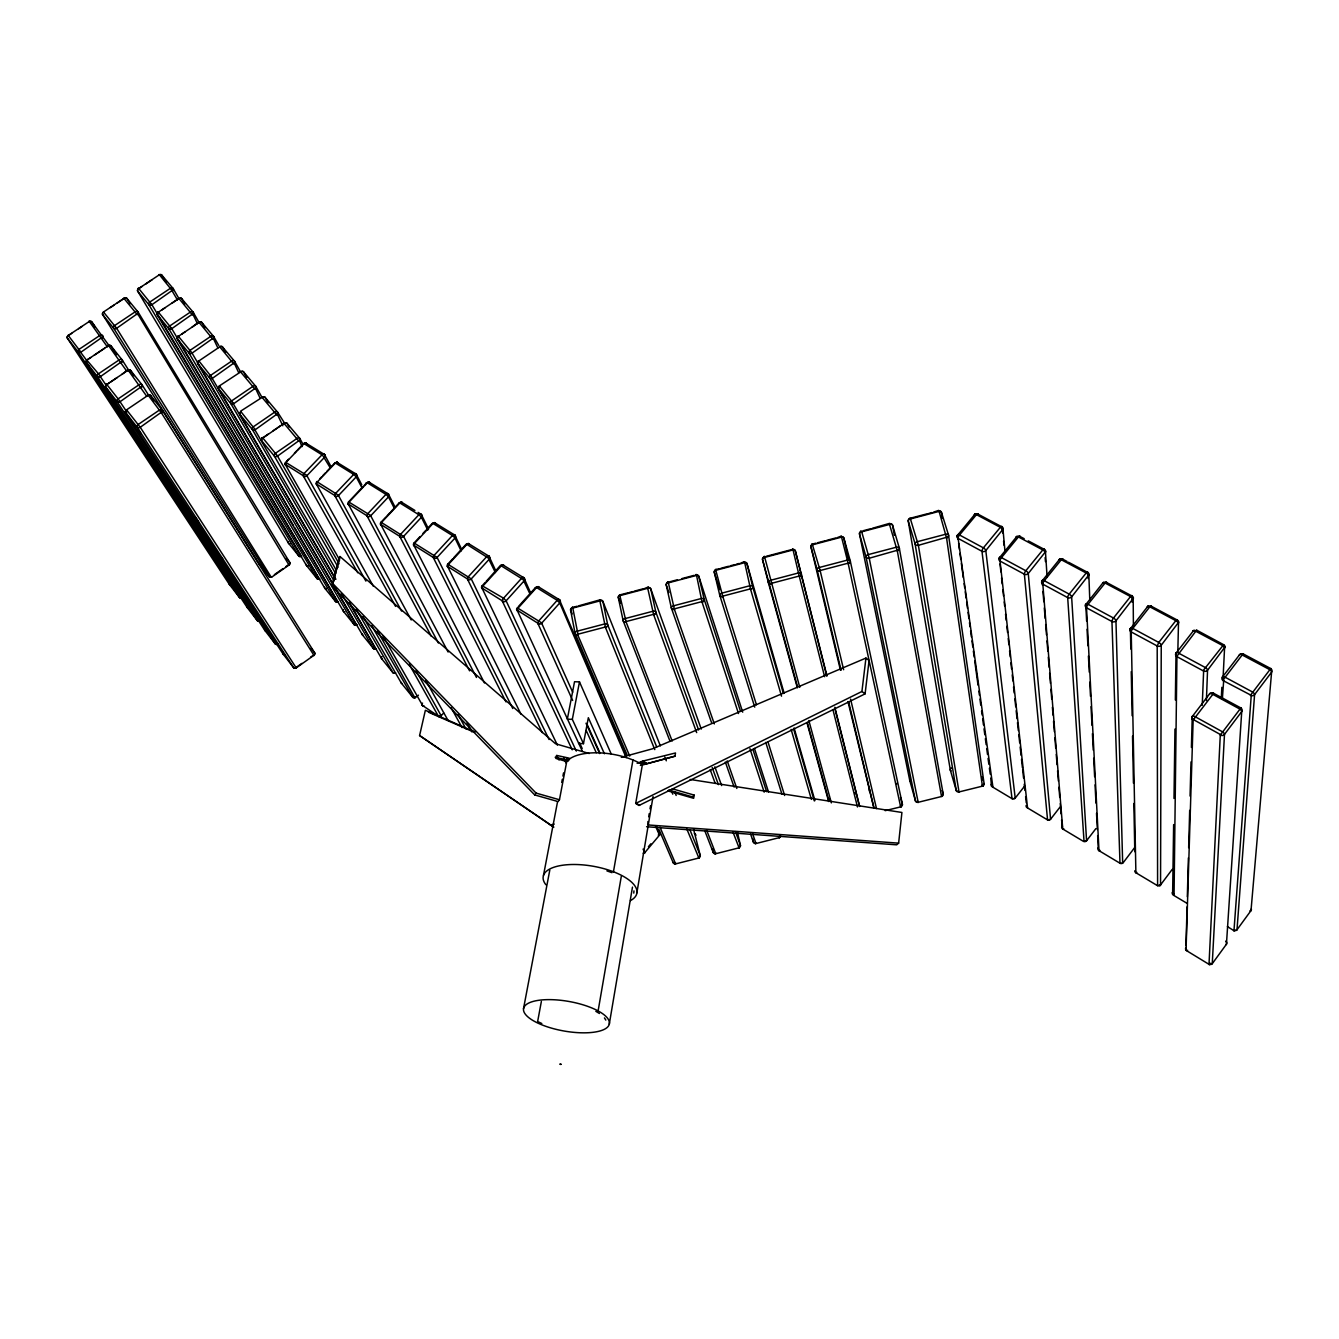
<?xml version="1.0" encoding="UTF-8"?>
<svg xmlns="http://www.w3.org/2000/svg" width="1339" height="1339" viewBox="0 0 1339 1339"><rect width="100%" height="100%" fill="white"/><g stroke="black" fill="none" stroke-linecap="round" stroke-linejoin="round"><path stroke-width="1.5" d="M1172.646 892.895L1173.634 824.59M1174.002 798.462L1174.956 729.069M1175.357 699.996L1176.01 653.214L1193.652 630.468M1177.818 652.344L1178.504 622.401L1161.248 645.247L1160.545 884.945L1159.055 885.012M1062.379 826.766L1061.576 819.97M1186.003 945.552L1187.057 906.921M1187.325 896.745L1188.396 857.897M1188.664 847.654L1189.685 810.346M1190.07 796.069L1191.007 761.891M1191.409 747.463L1192.246 716.566L1209.502 694.02A2.996 2.511 1.9 0 1 1213.636 693.284L1241.37 708.214M1098.265 848.441L1097.662 835.586M1202.238 705.318L1203.677 669.952L1223.645 644.695A2.963 2.46 1.2 0 1 1224.566 648.093L1223.026 678.823M1206.406 700.565L1207.544 670.236L1224.951 647.055M88.876 321.31L88.859 321.912A2.327 1.624 -28.9 0 1 91.788 321.912L109.396 346.081M1221.352 697.418L1221.854 687.325M1222.356 698.824L1223.796 679.04L1243.077 653.834L1271.23 668.814M108.091 345.362L108.057 345.981A2.343 1.657 -29 0 1 111.037 345.981L122.2 359.957L129.883 372.108M127.674 369.932L121.849 374.435M633.782 893.113L633.95 890.887M147.675 394.988L147.625 395.591A2.393 1.724 -29.1 0 1 150.688 395.624L162.32 410.186L314.648 652.813A2.042 1.624 -30.6 0 1 313.995 655.256L295.718 668.278M158.973 274.595L158.923 275.215A2.293 1.607 -27.3 0 1 161.868 275.198L173.149 288.538L178.288 297.459M178.706 298.664L171.894 303.233M646.586 826.732L896.695 844.825L898.636 843.152L901.917 812.472L690.154 779.465M219.864 346.349L219.479 347.019A2.36 1.707 -27.3 0 1 222.542 347.019L234.526 361.195L240.501 371.757M644.662 762.075A46.262 20.487 10.2 0 0 642.988 761.037L675.509 752.97L674.956 756.25L642.318 765.021L635.707 803.417L638.971 805.492L865.094 693.853L869.078 660.478L865.948 658.068L652.327 748.852L621.313 757.338M635.707 803.417L861.931 691.476L865.948 658.068M281.525 424.982L283.985 422.739M672.228 788.771L694.154 795.098L693.652 798.312L667.709 790.847M609.278 1024.201A43.584 14.98 10.1 0 0 548.069 999.63A43.584 14.98 10.1 0 0 541.944 1024.871A43.584 14.98 10.1 0 0 609.278 1024.201L632.477 887.121M647.892 821.56L648.126 824.958L898.636 843.152M648.695 816.79L649.231 813.61M650.034 808.856L650.57 805.693M636.879 892.845L653.047 796.588M642.871 761.757A46.279 20.487 10.2 0 1 646.101 763.883L646.218 763.146A46.262 20.487 10.2 0 0 645.18 762.443M598.115 1010.928L621.296 876.376M637.13 763.314L643.005 761.037M640.36 765.423L646.218 763.146M613.446 871.806L632.962 759.983M541.358 1001.488L537.642 1021.523L541.81 1023.515M578.565 743.48L583.469 743.681L588.34 717.704L604.408 753.773M568.221 761.054L569.761 758.443L567.451 757.774A46.262 20.487 10.2 0 0 567.184 758.075M523.499 1008.769L549.793 870.116M572.322 719.378L579.486 681.886L574.531 681.718L567.334 719.177L572.322 719.378L583.469 743.681M543.5 875.338L557.526 801.843M561.727 782.428L562.33 779.265M562.932 776.084L563.535 772.921M555.166 757.288L566.062 759.665A46.262 20.487 10.2 0 1 566.933 758.393M589.227 753.522L555.534 743.764L340.006 556.522L332.005 586.013L534.746 794.948L558.062 801.576L559.451 799.751L566.732 761.573L555.953 758.46L556.539 755.38L567.451 757.774M1002.961 529.039L1004.886 550.329M991.379 784.788L990.743 778.076M1045.441 551.635L1047.098 576.858M1088.841 574.716L1089.779 599.805M102.032 337.344L81.177 352.006A2.343 1.64 -29.4 0 1 78.214 351.99L67.385 338.181A2.327 1.624 -29.4 0 1 67.486 336.424M419.592 735.546L553.66 827.084L419.592 735.546L425.367 710.273L475.127 732.031M1133.179 598.299L1133.413 626.351M121.498 361.731L100.458 376.577A2.36 1.674 -29.5 0 1 97.462 376.577L86.416 362.467A2.343 1.657 -29.5 0 1 86.265 361.162M137.365 313.711L116.644 328.289A2.327 1.64 -28.6 0 1 113.681 328.289L102.685 314.648A2.31 1.624 -28.6 0 1 102.417 313.845M141.365 386.636L120.142 401.667A2.393 1.707 -29.6 0 1 117.112 401.65L105.831 387.256A2.377 1.69 -29.5 0 1 106.752 384.594L109.078 383.021M172.497 290.228L151.893 304.723A2.31 1.624 -27.8 0 1 148.914 304.74L137.75 291.266A2.31 1.607 -27.8 0 1 138.62 288.739L142.018 286.479M161.634 412.044L140.244 427.275A2.41 1.757 -29.7 0 1 137.164 427.241L125.648 412.546A2.393 1.724 -29.6 0 1 126.552 409.851L140.244 427.275L295.969 667.542A2.042 1.222 -36.6 0 1 293.626 667.692L283.098 654.051L125.648 412.546A2.393 1.724 -35.2 0 1 126.686 409.767L147.792 395.507A2.377 1.707 -36 0 1 150.688 395.624L153.935 400.796M192.565 313.995L171.777 328.674A2.343 1.657 -27.8 0 1 168.764 328.674L157.383 314.933A2.327 1.64 -27.8 0 1 157.416 313.192M1224.834 647.038L1224.566 648.093A2.929 1.306 35.2 0 0 1222.139 645.281L1195.543 631.138A2.896 1.289 35.6 0 0 1193.032 631.322L1193.467 630.585M1172.479 893.029L1172.696 892.192A2.427 0.837 35.6 0 0 1173.7 893.665M213.035 338.248L192.063 353.128A2.36 1.707 -27.8 0 1 189.017 353.111L177.401 339.085A2.343 1.674 -27.8 0 1 177.418 337.311M233.923 363.003L212.767 378.067A2.393 1.741 -27.8 0 1 209.687 378.05L197.821 363.739A2.377 1.707 -27.8 0 1 198.674 361.078L219.747 346.851A2.36 1.69 -38.9 0 1 222.542 347.019L225.555 352.308M255.247 388.277L233.907 403.541A2.41 1.774 -27.8 0 1 230.793 403.508L218.675 388.896A2.393 1.757 -27.8 0 1 219.044 386.586M959.059 792.203L918.387 545.308L910.235 518.293A2.711 2.209 -10.8 0 0 908.26 521.105L950.372 770.276L956.297 790.579A2.26 1.992 -7.1 0 0 959.042 791.935L983.044 785.993M340.006 556.522L332.005 586.013M277.022 414.069L255.498 429.534A2.444 1.808 -27.8 0 1 252.335 429.501L239.966 414.588A2.427 1.791 -27.8 0 1 240.334 412.228M299.267 440.431L277.541 456.097A2.46 1.841 -27.8 0 1 274.344 456.047L261.708 440.816A2.444 1.824 -27.8 0 1 261.691 438.891M1088.975 574.732L1071.635 596.893A2.845 2.36 -4.7 0 1 1067.685 597.612L1042.813 584.172A2.812 2.327 -5.7 0 1 1042.093 580.959L1059.651 559.183M1133.313 598.315L1115.956 620.811L1122.668 863.002M1003.112 529.072L985.805 550.58A2.762 2.276 -8.1 0 1 981.972 551.3L958.138 538.429A2.745 2.243 -9 0 1 957.519 535.315L974.976 514.159M1045.592 551.651L1028.268 573.494A2.795 2.31 -6.5 0 1 1024.368 574.213L1000.032 561.058A2.778 2.293 -7.4 0 1 999.363 557.894L1016.87 536.437M992.885 786.813L958.138 538.429A2.728 1.021 -60.8 0 1 959.527 534.997L976.466 514.645L1000.333 527.332A2.728 1.188 38.6 0 1 1002.744 530.06A2.762 2.243 -7.7 0 0 1002.074 526.947L978.24 514.276A2.728 1.021 -61.1 0 0 976.466 514.645A2.711 1.172 39 0 0 974.441 514.996L974.775 514.26M578.799 605.797L600.207 599.772M1024.201 538.696L1020.151 536.554A2.762 0.971 -60.9 0 0 1018.427 536.956A2.745 1.188 38.4 0 0 1016.301 537.274L1016.652 536.537M1067.099 561.493L1062.965 559.3A2.795 0.937 -60.7 0 0 1061.291 559.752A2.778 1.222 37.7 0 0 1059.065 560.037L1059.434 559.3M644.745 588.39L648.009 587.152M89.194 321.26L107.388 346.901M1085.377 605.111L1103.152 582.549M108.409 345.328L126.803 371.254M159.274 274.562L171.375 289.642L177.451 299.986M127.992 369.882L146.604 396.11M695.995 574.481L695.744 574.916A2.661 2.193 -18.3 0 1 698.824 576.373L742.71 712.181M147.993 394.955L161.433 412.897L314.062 655.524M1130.016 629.196L1147.808 606.316M740.818 563.033L744.149 561.761M102.3 337.428L101.831 338.198A2.327 1.64 -29 0 0 102.735 335.604A2.327 1.741 -35.4 0 0 99.873 335.436L79.202 349.245A2.327 1.741 -34.4 0 0 78.214 351.99L239.48 597.512A1.992 1.255 -36.1 0 0 240.886 597.864M301.593 556.505L151.893 304.723L138.369 288.069L137.9 289.073M137.649 313.795L288.739 564.606A1.975 1.255 -37.5 0 0 289.709 562.413L138.051 312.004L126.937 298.48A2.31 1.624 -28.1 0 0 125.079 298.028M121.765 361.815L121.297 362.584A2.36 1.674 -29 0 0 122.2 359.957A2.343 1.724 -35.6 0 0 119.322 359.806L98.467 373.799A2.36 1.741 -34.8 0 0 97.462 376.577L257.222 620.509A2.009 1.255 -36.3 0 0 259.097 620.66M172.764 290.312L172.296 291.082A2.31 1.624 -27.3 0 0 173.149 288.538A2.31 1.724 -38.6 0 0 170.371 288.32L149.951 301.961A2.31 1.724 -37.6 0 0 148.914 304.74L298.848 556.02A1.975 1.255 -37.8 0 0 300.204 556.405M141.633 386.703L141.164 387.49A2.377 1.707 -29.1 0 0 142.051 384.812L130.653 370.552A2.36 1.69 -29 0 0 128.176 370.233M192.833 314.079L197.452 323.72M1175.642 653.834L1176.01 653.214A2.912 1.255 35.8 0 1 1178.504 653.081L1205.1 667.408A2.946 1.272 35.4 0 1 1207.544 670.236A2.979 2.477 1.1 0 1 1203.443 670.956L1176.881 656.612A2.946 2.46 0 0 1 1176.01 653.214L1175.776 653.482M161.919 412.111L161.433 412.897A2.41 1.741 -29.1 0 0 162.32 410.186A2.393 1.707 -36.2 0 0 159.425 410.085L138.218 424.463A2.41 1.707 -35.3 0 0 137.164 427.241L293.626 667.692A2.042 1.624 -31.2 0 0 296.287 667.81L295.936 668.312M213.303 338.332L217.855 347.939M234.191 363.07L238.677 372.66M255.515 388.343L260.117 398.219M277.29 414.136L282.83 425.769M299.534 440.498L301.995 446.674M262.528 397.08A2.41 1.791 -27.2 0 1 265.122 397.398L277.608 412.194L284.303 422.706M792.487 549.007L792.186 549.459A2.678 2.193 -14.8 0 1 795.349 550.898L826.983 675.977M271.482 577.293L289.592 564.64M301.074 556.606L301.409 556.103A1.975 1.523 -28.9 0 1 298.848 556.02L288.605 543.333L137.75 291.266A2.293 1.741 -37.5 0 1 138.771 288.504L159.09 274.947A2.293 1.724 -38.5 0 1 161.868 275.198L166.003 282.345M837.595 537.475L840.992 536.203M319.268 579.118L227.58 423.024M277.558 644.494L277.591 643.774A2.025 1.239 -36.5 0 1 275.265 643.892L264.904 630.485L105.831 387.256A2.36 1.724 -34.9 0 1 106.852 384.477L127.774 370.401A2.36 1.724 -35.8 0 1 130.653 370.552L133.933 375.74M337.763 602.031L294.597 527.516M1099.955 850.332L1099.001 850.834L1086.532 607.806A2.829 0.887 -60.3 0 1 1088.071 604.307L1105.077 583.034L1130.518 596.558A2.845 1.255 36.6 0 1 1132.945 599.336A2.879 2.377 -2.6 0 0 1132.124 596.056L1106.717 582.549A2.812 0.887 -60.5 0 0 1105.077 583.034A2.812 1.239 37 0 0 1102.75 583.285L1103.353 582.432M606.031 626.836L577.176 634.418M872.325 528.302L889.665 523.348M356.576 625.346L336.039 589.093M1041.692 581.528L1042.093 580.959A2.795 1.188 37.8 0 1 1044.303 580.708L1069.191 594.131A2.812 1.205 37.4 0 1 1071.635 596.893L1086.582 840.741L1085.209 840.859M654.235 614.166L625.28 621.781M1136.828 872.375L1135.89 872.911L1131.221 631.941A2.862 0.854 -60.1 0 1 1132.794 628.426L1149.816 606.818L1175.826 620.66A2.879 1.272 35.9 0 1 1178.253 623.455A2.929 2.41 -0.7 0 0 1177.383 620.108L1151.406 606.299A2.845 0.837 -60.3 0 0 1149.816 606.818A2.862 1.272 36.3 0 0 1147.406 607.036L1148.008 606.182M375.723 649.08L349.328 602.433M534.746 794.948L536.085 793.106L559.451 799.751M702.624 601.429L673.55 609.078M938.522 510.444L933.501 512.151M751.179 588.675L722.006 596.34M998.944 558.447L999.363 557.894A2.745 1.172 38.5 0 1 1001.455 557.61L1025.825 570.749A2.778 1.188 38.1 0 1 1028.268 573.494L1050.579 819.234L1047.583 820.071L1024.368 574.213A2.778 0.954 -60.6 0 1 1025.825 570.749L1042.796 549.927A2.778 0.954 -60.8 0 1 1044.504 549.492A2.795 2.293 -6.1 0 1 1045.223 552.656A2.762 1.205 38 0 0 1042.796 549.927L1018.427 536.956L1001.455 557.61A2.762 0.988 -60.7 0 0 1000.032 561.058L1027.549 807.902M1172.228 869.362L1160.043 885.598M415.073 697.803L418.438 695.159M799.902 575.854L770.628 583.553M1134.903 847.252L1123.237 862.651A2.377 2.092 2.7 0 1 1119.94 863.203L1098.934 850.633A2.36 2.075 1.3 0 1 1098.298 847.738M1095.905 828.59L1086.582 840.741A2.343 2.075 0.3 0 1 1083.318 841.294L1062.697 828.958A2.327 2.059 -1 0 1 1062.078 826.113M1251.463 695.46L1223.277 680.681A2.996 2.494 2 0 1 1222.34 677.233L1239.362 655.005A2.979 2.477 2.1 0 1 1242.776 653.984M848.809 562.999L819.435 570.715M957.084 535.851L957.519 535.315A2.711 1.138 39.1 0 1 959.527 534.997L983.378 547.852A2.745 1.155 38.7 0 1 985.805 550.58L1015.213 798.094L1014.376 798.429M1059.902 807.216L1050.579 819.234A2.327 2.042 -2 0 1 1047.349 819.786L1027.08 807.668A2.31 2.025 -3.3 0 1 1026.226 805.325M897.9 550.095L869.245 558.229A2.711 2.243 -12.2 0 1 865.998 556.756L859.504 533.976A2.695 2.209 -12.4 0 1 861.513 531.165L869.245 558.229L918.219 802.546L917.851 801.408A2.26 1.038 -15 0 1 915.458 800.94L909.784 780.587L859.504 533.976A2.695 1.523 -16.4 0 1 861.814 531.784L889.682 524.419A2.711 1.523 -16.9 0 1 892.577 525.239L899.306 548.002L943.158 793.91A2.26 1.992 -8 0 1 941.518 796.387L897.314 550.848L889.33 523.817A2.711 2.209 -11.5 0 1 892.577 525.239L894.385 535.282M1024.519 786.244L1015.213 798.094A2.293 2.009 -4.2 0 1 1012.016 798.647L992.099 786.729A2.276 1.992 -5.4 0 1 991.546 783.968M947.158 537.14L918.387 545.308A2.728 2.243 -10.5 0 1 915.106 543.852L908.26 521.105A2.711 1.523 -17.3 0 1 910.62 518.896L938.589 511.515A2.728 1.523 -17.8 0 1 941.451 512.352L948.531 535.064L984.081 783.533A2.26 1.038 -15.8 0 1 983.529 784.436M561.192 1064.371L559.853 1064.02M648.411 846.717L650.854 843.804M319.787 579L319.603 578.615A1.992 1.557 -28.9 0 1 317.008 578.548L306.581 565.627L157.383 314.933A2.327 1.724 -37.7 0 1 158.42 312.154L178.907 298.43A2.31 1.724 -38.6 0 1 181.686 298.647L193.201 312.272L198.289 321.159M694.154 795.098L692.548 796.906L668.663 790.01M443.661 712.984L441.234 715.679A2.092 1.724 -28.8 0 1 438.389 716.198L409.182 664.244M518.26 606.684L529.29 594.432M530.277 593.328L535.282 587.788A2.628 2.126 -23.6 0 1 538.881 587.101L559.719 599.939M557.409 745.154L482.358 588.809A2.611 2.109 -25.1 0 1 482.174 585.762L485.17 582.465M486.174 581.36L500.501 565.376L523.114 579.519L530.026 594.064M1159.925 885.615L1160.545 884.945A2.41 2.126 5.1 0 1 1157.214 885.497L1135.84 872.71A2.393 2.109 3.7 0 1 1134.769 870.802M520.971 714.139L447.946 567.15A2.594 2.059 -25.6 0 1 447.778 564.171L452.766 558.748M453.77 557.66L465.687 544.705A2.578 2.042 -24.9 0 1 469.202 544.019L489.204 556.338M1234.508 929.919L1233.738 930.555L1227.411 926.605M484.484 682.99L414.203 545.927A2.561 2.025 -26.1 0 1 414.069 542.998L420.044 536.571M423.007 533.374L425.986 530.177M426.974 529.106L431.911 523.783A2.544 2.009 -25.4 0 1 432.999 523.047M1187.643 950.238L1186.672 950.657A2.46 2.193 8.9 0 1 1185.668 948.096M448.13 652.043L381.113 525.122A2.544 1.975 -26.6 0 1 381.012 522.227L385.967 516.954M386.954 515.9L389.934 512.737M390.921 511.682L398.804 503.28A2.527 1.958 -25.9 0 1 402.236 502.61L414.906 510.444M411.224 619.99L348.659 504.719A2.511 1.942 -27 0 1 348.592 501.874L363.371 486.275M364.359 485.237L366.317 483.161M319.753 478.81L321.711 476.751M322.699 475.73L325.645 472.65M326.616 471.629L334.465 463.445A2.477 1.891 -26.7 0 1 335.52 462.725M286.579 461.286L288.538 459.244M294.413 453.168L296.371 451.143M297.342 450.138L300.271 447.109M301.242 446.105L303.668 443.443L322.515 455.109L330.348 468.014M1120.944 862.885L1119.99 863.404L1111.956 621.53A2.845 0.87 -60.2 0 1 1113.496 618.032L1130.518 596.558A2.829 0.854 -60.4 0 1 1132.124 596.056L1132.242 602.299M1130.149 628.845L1130.401 628.61A2.862 1.239 36.5 0 1 1132.794 628.426L1158.787 642.452A2.896 1.255 36.1 0 1 1161.248 645.247A2.929 2.444 -0.9 0 1 1157.197 645.967L1131.221 631.941A2.896 2.41 -2 0 1 1130.401 628.61L1130.802 649.097M1063.752 828.69L1062.764 829.159L1042.813 584.172A2.795 0.937 -60.5 0 1 1044.303 580.708L1061.291 559.752L1086.18 572.992A2.795 1.239 37.3 0 1 1088.607 575.753A2.829 2.327 -4.4 0 0 1087.854 572.523L1068.472 562.229M1223.645 644.695L1196.648 630.133L1176.948 656.16L1174.052 895.155M1013.104 798.412L1012.016 798.647L981.972 551.3A2.745 1.004 -60.7 0 1 983.378 547.852L1000.333 527.332A2.745 0.988 -61 0 1 1002.074 526.947M1085.494 604.759L1085.778 604.525A2.829 1.205 37.1 0 1 1088.071 604.307L1113.496 618.032A2.845 1.222 36.8 0 1 1115.956 620.811A2.879 2.393 -2.8 0 1 1111.956 621.53L1086.532 607.806A2.862 2.377 -3.9 0 1 1085.778 604.525L1086.615 621.028M271.265 577.26L116.644 328.289L103.572 312.104A2.31 1.624 -28.6 0 0 103.12 312.472M259.264 621.062L259.816 620.593A2.009 1.557 -31 0 1 257.222 620.509L247.046 607.32L86.416 362.467A2.343 1.741 -34.6 0 1 87.42 359.706L108.158 345.813A2.343 1.741 -35.5 0 1 111.037 345.981L116.56 354.684M277.34 644.461L277.893 643.992A2.025 1.59 -31.1 0 1 275.265 643.892L117.112 401.65A2.377 1.724 -35.1 0 1 118.133 398.871L139.156 384.678A2.377 1.724 -35.9 0 1 142.051 384.812L148.579 395.172M337.545 601.998L338.114 601.529A2.009 1.573 -28.9 0 1 335.47 601.445L324.875 588.306L177.401 339.085A2.343 1.707 -37.9 0 1 178.455 336.307L199.126 322.398A2.343 1.707 -38.8 0 1 201.904 322.582L213.654 336.491L218.675 345.328M356.358 625.313L356.542 624.644A2.025 1.222 -38.2 0 1 354.266 624.761L343.487 611.387L197.821 363.739A2.36 1.707 -38.1 0 1 198.908 360.944L197.938 361.43M395.005 673.199L395.591 672.73A2.059 1.674 -29 0 1 392.879 672.613L381.699 658.771L349.881 603.939M414.856 697.786L377.548 631.02M1041.809 581.176L1042.445 585.11M606.316 626.953L605.529 627.556L654.788 749.622M654.52 614.283L653.717 614.886L696.682 732.617M702.891 601.562L702.088 602.182L738.492 713.536M751.447 588.792L750.627 589.411L781.524 696.18M800.17 575.988L799.35 576.607L824.606 676.714M849.077 563.116L848.24 563.752L900.528 806.279M898.151 550.212L897.314 550.848A2.728 2.243 -11.2 0 0 899.306 548.002A2.728 1.506 -16.8 0 0 896.41 547.199L868.325 554.58A2.711 1.506 -16.3 0 0 865.998 556.756L915.458 800.94A2.26 1.992 -9.2 0 0 918.186 802.295L942.12 796.37M947.409 537.274L946.556 537.893L982.458 786.278L982.023 785.139M295.969 667.542L301.861 663.374M310.698 657.114L313.644 655.022M599.989 600.207A2.661 2.176 -21.8 0 1 602.985 601.68L607.655 624.71A2.678 2.209 -21.9 0 1 605.529 627.556L599.772 600.424L600.558 599.805M274.395 574.649L283.014 568.623M285.877 566.615L288.739 564.606M647.791 587.587A2.661 2.176 -20.1 0 1 650.821 589.043L655.825 612.04A2.678 2.209 -20.1 0 1 653.717 614.886L647.624 587.788L648.377 587.185M263.733 437.2L268.47 433.936M273.223 430.689L276.788 428.246M277.96 427.426L280.336 425.802M1084.038 841.327L1067.685 597.612A2.812 0.921 -60.4 0 1 1069.191 594.131L1086.18 572.992A2.812 0.904 -60.6 0 1 1087.854 572.523M218.843 386.268L240.819 371.807A2.377 1.69 -39 0 1 243.614 371.941L255.849 386.435L261.959 397.332M696.364 574.515L702.088 602.182A2.678 2.226 -18.3 0 0 704.18 599.32L698.824 576.373A2.661 1.523 -13.2 0 0 695.778 575.619L668.295 582.867A2.661 1.506 -12.7 0 0 666.236 584.976L671.358 607.956L711.478 722.474M110.233 382.251L117.196 377.565M181.702 334.164L185.133 331.838M192.013 327.218L198.691 321.946L212.817 339.102A2.36 1.69 -27.3 0 0 213.654 336.491A2.343 1.707 -38.8 0 0 210.859 336.307L190.088 350.316A2.36 1.707 -38 0 0 189.017 353.111L335.47 601.445A2.009 1.222 -38.1 0 0 336.842 601.797M86.583 360.191L90.801 357.53M94.249 355.22L104.609 348.291M161.651 310.079L165.065 307.803M743.881 562.213A2.678 2.193 -16.6 0 1 746.995 563.669L752.685 586.566A2.695 2.226 -16.5 0 1 750.627 589.411L744.517 561.794M68.322 335.604L71.737 333.327M78.599 328.758L82.014 326.465M110.384 307.568L113.798 305.292M117.196 303.032L123.991 298.497M145.399 284.236L152.161 279.717M792.839 549.04L799.35 576.607A2.695 2.226 -14.7 0 0 801.392 573.762A2.695 1.506 -15 0 0 798.412 572.975L770.528 580.306A2.695 1.506 -14.5 0 0 768.318 582.448L797.341 687.811M840.674 536.671A2.695 2.209 -13.1 0 1 843.871 538.094L850.265 560.907A2.711 2.243 -12.9 0 1 848.24 563.752L841.344 536.236M303.903 476.098L285.056 464.248M938.857 510.494L946.556 537.893A2.745 2.243 -9.5 0 0 948.531 535.064A2.745 1.506 -17.6 0 0 945.669 534.244L917.5 541.642A2.728 1.506 -17.1 0 0 915.106 543.852L956.297 790.579A2.26 1.038 -15.5 0 0 958.088 791.165M957.201 535.516L958.071 539.332M335.486 495.966L316.289 483.881L373.38 586.315M367.689 516.218L348.107 503.899M1235.897 929.969A2.477 0.854 34.9 0 0 1237.002 929.751L1251.011 910.57L1271.598 672.145A3.013 2.494 3.2 0 0 1270.627 668.68L1270.929 668.529M400.528 536.855L380.561 524.302M675.09 864.04L699.159 857.931M261.791 438.405L262.411 437.468L277.29 455.678L339.085 563.736M715.21 853.864L739.346 847.754M755.447 843.67L779.666 837.544M1240.784 708.063L1220.281 735.094L1209 964.398L1210.121 963.293L1212.18 963.812L1226.44 944.213L1241.722 711.578A3.029 2.544 3.2 0 0 1240.784 708.063L1241.069 707.929M434.003 557.911L413.634 545.107M105.999 384.946L106.384 383.958L118.133 398.871L126.837 411.943M177.518 336.825L178.037 335.855L191.795 352.693L293.576 525.792M157.517 312.707L158.002 311.719L171.509 328.256L226.525 421.249M468.148 579.385L447.377 566.313M502.979 601.278L481.806 587.955M538.529 623.639L516.904 610.032M1157.599 885.682L1157.197 645.967L1158.787 642.452L1175.826 620.66L1177.383 620.108M646.101 763.883L674.889 756.15M571.803 607.588L577.293 606.199M619.505 595.001L628.041 592.792M629.564 592.39L632.594 591.604M634.117 591.202L643.222 588.792M669.835 581.762L677.45 579.754M682.02 578.548L694.221 575.335M715.411 569.678L719.411 568.673M720.934 568.272L728.583 566.263M730.106 565.845L734.709 564.64M736.232 564.238L739.295 563.434M766.092 556.355L790.663 549.86M812.02 544.17L816.02 543.165M817.56 542.764L825.259 540.738M826.799 540.32L836.055 537.893M863.052 530.763L870.768 528.721M909.332 518.478L927.291 513.791M928.848 513.389L931.961 512.569M674.856 863.956L675.592 862.801M714.976 853.797L715.662 852.642M755.229 843.603L755.966 842.934M550.379 825.092L554.229 824.121M885.196 810.664L901.331 806.714M560.355 1064.421L561.024 1064.321M1251.262 695.175L1233.972 930.705M667.374 582.365L668.128 581.729L674.421 609.446L714.323 723.914M860.592 531.349L860.759 531.098M763.632 556.94L764.435 556.304L799.751 687.309M1221.118 734.927L1192.597 719.16M261.858 438.104L262.544 438.02A2.444 1.824 -27.8 0 0 262.059 438.422M86.633 359.906L98.467 373.799L106.082 385.197M177.568 336.524L178.254 336.474A2.343 1.674 -27.8 0 0 177.786 336.859M157.55 312.422L158.236 312.372A2.327 1.64 -27.8 0 0 157.768 312.74M619.656 594.767L626.167 622.133L672.161 741.003M304.154 476.366L303.535 476.333A2.477 1.523 -57.9 0 1 304.388 473.169L322.046 454.791A2.46 1.523 -58.5 0 1 324.49 454.524L324.607 454.557M667.525 582.13L668.328 582.164A2.661 2.193 -19.3 0 0 666.236 584.976L668.897 592.625M715.578 569.443L722.859 596.709L756.435 704.749M335.738 496.233L335.118 496.2A2.494 1.506 -57.9 0 1 335.989 493.003L353.714 474.391A2.494 1.49 -58.5 0 1 356.141 474.106L356.274 474.123M763.799 556.706L764.569 556.756A2.678 2.193 -15.8 0 0 762.527 559.568L768.318 582.448A2.695 2.226 -15.7 0 0 771.482 583.921L770.913 583.352M812.187 543.935L820.02 570.079L843.62 669.718M367.94 516.486L367.304 516.436A2.527 1.49 -57.9 0 1 368.208 513.239L385.983 494.359A2.511 1.473 -58.4 0 1 388.394 494.041L388.544 494.091M400.763 537.123L400.11 537.073A2.544 1.456 -57.9 0 1 401.047 533.843L418.889 514.728A2.544 1.439 -58.4 0 1 421.283 514.377L428.597 529.089M434.238 558.179L433.568 558.112A2.578 1.423 -57.9 0 1 434.539 554.882L452.448 535.5A2.561 1.423 -58.4 0 1 454.808 535.115L454.992 535.165M468.382 579.653L467.696 579.586A2.594 1.406 -57.9 0 1 468.7 576.322L486.676 556.673A2.594 1.389 -58.4 0 1 489.003 556.271L496.066 571.435M503.23 601.562L502.527 601.479A2.628 1.372 -57.9 0 1 503.564 598.198L521.574 578.281A2.611 1.356 -58.3 0 1 523.9 577.829L524.101 577.912M538.78 623.907L538.044 623.823A2.645 1.339 -57.9 0 1 539.115 620.526L557.191 600.324A2.645 1.339 -58.3 0 1 559.484 599.839L625.849 754.711M1221.319 735.228L1220.281 735.094A3.029 2.561 3.2 0 0 1224.482 734.375L1241.722 711.578A2.996 1.272 34.8 0 0 1239.261 708.749L1212.08 693.953A2.963 1.255 35.2 0 0 1209.502 694.02M276.688 455.98L276.872 455.678M139.356 427.158L139.541 426.856M254.644 429.417L336.39 570.397M119.271 401.533L119.439 401.248M233.053 403.407L335.888 579.285M99.605 376.443L99.756 376.159M211.913 377.933L332.892 583.704L536.085 793.106M80.323 351.856L86.851 360.66M191.209 352.977L191.393 352.693M115.79 328.139L115.957 327.871M170.923 328.524L171.091 328.239M151.056 304.572L151.207 304.288M698.925 858.081L686.807 828.975M566.062 759.665L568.372 760.334M739.111 847.905L733.002 832.155M780.67 836.122A2.226 1.975 -17.2 0 1 779.03 837.561L779.415 837.695M289.442 564.857L289.057 564.74A1.975 1.523 -29.3 0 0 289.709 562.413L286.295 558.145M606.918 870.902L611.956 872.66M901.063 806.865L900.712 806.731A2.26 1.992 -10.2 0 0 902.369 804.254L850.265 560.907A2.711 1.506 -15.9 0 0 847.319 560.12L819.351 567.468A2.711 1.506 -15.4 0 0 817.075 569.627L841.093 670.236M982.776 786.144L982.458 786.01A2.276 1.992 -6 0 0 984.081 783.533M428.447 712.197L472.5 731.479M868.408 557.844L868.71 557.643M1186.203 950.439L1209.502 964.632M1028.235 540.856L1044.504 549.492M1242.475 653.733L1243.479 654.269L1242.692 653.666M1212.632 692.748L1213.636 693.284L1193.149 720.081L1186.036 950.205M339.688 559.97L285.609 465.051A2.46 1.54 -57.9 0 1 286.446 461.905L304.07 443.661A2.46 1.523 -58.5 0 1 306.514 443.41L305.677 442.975L324.49 454.524L331.269 467.06M336.976 462.323L356.141 474.106L361.764 484.802M366.183 482.827L367.304 482.793A2.494 1.49 -58.5 0 1 369.715 482.492L368.861 482.04L388.394 494.041A2.511 1.942 -26.1 0 1 388.494 496.903L394.168 507.966M401.382 502.142L402.236 502.61A2.527 1.456 -58.4 0 0 399.842 502.945L398.804 503.28M431.911 523.783L433.016 523.465A2.544 1.439 -58.4 0 1 435.393 523.114L434.522 522.645L454.808 535.115L460.967 547.936M468.332 543.55L469.202 544.019A2.578 1.406 -58.4 0 0 466.859 544.404L465.687 544.705M502.811 564.874L523.9 577.829L530.646 592.926M537.977 586.616L538.881 587.101A2.628 1.356 -58.3 0 0 536.571 587.553L518.528 607.605A2.628 1.356 -57.9 0 0 517.473 610.885L582.415 751.38M1186.689 903.122L1173.399 895.172A2.427 2.142 6.2 0 1 1172.696 892.192M595.838 1011.33L599.42 1013.489M80.474 351.571L68.105 335.269M658.202 835.067L659.457 835.201A2.209 1.925 -23.5 0 0 659.173 832.456L656.796 826.916M418.086 512.402L421.283 514.377A2.544 1.992 -25.6 0 1 421.4 517.272L427.81 530.144M643.49 852.575L644.779 852.926L643.088 849.077M254.828 429.116L240.535 411.207L262.31 397.281A2.41 1.674 -39.1 0 1 265.122 397.398L268.151 402.838M233.237 403.106L219.512 386.201M212.098 377.648L198.908 360.944M636.326 803.266L639.59 805.342M438.389 716.198A2.092 1.088 -55.7 0 0 438.857 716.516L439.058 716.633M641.18 761.523L644.394 763.648M641.046 762.259L644.277 764.368M435.761 714.423L422.521 705.486M337.01 462.223L337.813 462.775A2.477 1.506 -58.5 0 0 335.386 463.043L334.465 463.445M502.878 564.79L503.698 565.343A2.594 1.372 -58.3 0 0 501.372 565.761L483.379 585.528A2.611 1.389 -57.9 0 0 482.358 588.809L481.973 587.988M1234.24 930.772L1233.587 930.304A2.477 2.176 9.9 0 0 1237.002 929.751L1254.576 694.623L1271.598 672.145A2.979 1.322 34.4 0 0 1269.154 669.316L1241.989 654.871A2.946 1.306 34.8 0 0 1239.362 655.005M861.931 691.476L865.094 693.853M577.444 634.217L629.732 756.083M625.547 621.581L626.167 622.133A2.678 2.209 -21.2 0 1 623.12 620.643L618.333 597.612A2.661 2.176 -21.1 0 1 619.237 595.42M422.337 705.285L422.655 705.586A2.075 1.088 -55.7 0 0 423.844 705.72M673.835 608.877L674.421 609.446A2.678 2.209 -19.4 0 1 671.358 607.956A2.678 1.506 -12.7 0 1 673.45 605.847L701.117 598.566A2.678 1.506 -13.2 0 1 704.18 599.32L740.383 710.858M1209.234 964.549L1208.849 964.164A2.494 2.209 10.5 0 0 1212.264 963.611L1224.482 734.375A3.013 1.239 35 0 0 1221.988 731.529L1194.823 716.532A2.979 1.222 35.4 0 0 1192.246 716.566A3.013 2.544 1.9 0 0 1193.149 720.081L1192.915 719.21M722.29 596.14L722.859 596.709A2.695 2.226 -17.5 0 1 719.746 595.236L714.29 572.305A2.661 2.193 -17.6 0 1 716.365 569.477M819.719 570.514L820.271 571.1A2.711 2.226 -13.9 0 1 817.075 569.627L810.932 546.797A2.695 2.209 -14.1 0 1 812.957 543.985M178.656 298.162L192.347 314.849A2.327 1.657 -27.3 0 0 193.201 312.272A2.327 1.707 -38.7 0 0 190.406 312.071L169.819 325.896A2.327 1.724 -37.8 0 0 168.764 328.674L317.008 578.548A1.992 1.239 -37.9 0 0 317.929 578.967M219.496 346.55L233.706 363.873A2.377 1.724 -27.2 0 0 234.526 361.195A2.377 1.69 -39 0 0 231.731 361.045L210.792 375.238A2.377 1.69 -38.2 0 0 209.687 378.05L354.266 624.761A2.025 1.607 -29 0 0 356.927 624.844M1225.771 944.531A2.477 0.837 35.1 0 0 1226.44 944.213A2.477 2.193 10.1 0 0 1225.67 941.15L1226.29 941.869M659.173 832.456L659.709 833.109L659.173 832.456A2.209 0.921 -56.5 0 1 659.056 833.628M572.623 607.103L578.063 634.786A2.678 2.209 -23 0 1 575.067 633.28L570.632 610.216A2.645 2.176 -22.8 0 1 572.121 607.638M311.1 648.277L314.648 652.813A2.025 1.222 -37.1 0 1 314.062 654.687M324.339 454.306L324.49 454.524A2.477 1.875 -26.9 0 1 324.54 457.302L306.899 475.68A2.477 1.891 -27.5 0 1 303.535 476.333L357.781 572.807M157.851 469.052L161.266 474.274M186.154 512.268L189.535 517.44M234.258 585.695L237.589 590.8M137.984 429.083L141.331 434.221M195.444 517.339L198.791 522.495M220.985 556.572L223.195 559.97M154.002 458.574L157.316 463.629M188.866 511.95L192.213 517.088M208.968 542.73L212.315 547.869M222.291 563.133L225.605 568.221M355.99 473.872L356.141 474.106A2.494 1.908 -26.5 0 1 356.207 476.902L361.848 487.597M95.136 327.151L91.788 321.912A2.31 1.741 -35.2 0 0 88.926 321.711L68.356 335.42A2.327 1.757 -34.2 0 0 67.385 338.181L229.471 584.557L239.48 597.512A1.992 1.54 -30.8 0 0 241.589 597.847M604.458 1017.908L605.814 1020.084M130.168 303.786L126.937 298.48A2.293 1.741 -36.8 0 0 124.125 298.262L103.672 311.887A2.31 1.741 -35.9 0 0 102.685 314.648L259.113 563.886L269.239 576.724A1.975 1.54 -29.9 0 0 271.8 576.791L271.516 576.657A1.975 1.255 -37 0 1 269.239 576.724L113.681 328.289A2.327 1.741 -36 0 1 114.685 325.528L135.222 311.803A2.31 1.741 -37 0 1 138.051 312.004A2.327 1.64 -28.1 0 1 137.181 314.565L123.791 298.145M1222.725 679.76L1223.277 680.681L1223.043 679.81M334.114 580.992L230.793 403.508A2.41 1.69 -38.3 0 1 231.915 400.696L253.038 386.302A2.393 1.674 -39.1 0 1 255.849 386.435A2.41 1.774 -27.2 0 1 255.029 389.147L240.334 371.589M341.361 593.445L373.397 648.478A2.042 1.205 -38.3 0 0 374.753 648.796M335.436 579.067L239.966 414.588A2.41 1.674 -38.4 0 1 241.104 411.759M335.721 573.745L252.335 429.501A2.427 1.674 -38.4 0 1 253.489 426.672L274.796 412.077A2.427 1.657 -39.2 0 1 277.608 412.194A2.427 1.808 -27.2 0 1 276.788 414.939L261.808 397.047M356.241 609.245L392.879 672.613A2.059 1.188 -38.4 0 0 394.218 672.914M184.765 304.003L181.686 298.647A2.327 1.64 -27.3 0 0 180.363 298.128M362.919 616.459L401.332 683.091L412.697 697.184A2.075 1.69 -29 0 0 415.441 697.301L414.956 697A2.075 1.172 -38.5 0 1 412.697 697.184L371.656 625.664M338.131 567.234L274.344 456.047A2.46 1.657 -38.6 0 1 275.533 453.218L297.024 438.422A2.444 1.657 -39.3 0 1 299.836 438.489L302.798 443.878M204.951 327.904L201.904 322.582A2.343 1.674 -27.3 0 0 199.996 322.113M383.021 636.025L422.655 705.586A2.075 1.707 -28.9 0 1 422.555 703.092M246.694 377.414L243.614 371.941A2.393 1.741 -27.2 0 0 241.053 371.639M365.898 581.093L306.631 475.261L285.592 462.29A2.477 1.858 -27.7 0 0 285.609 465.051L285.207 464.265M416.027 670.655L441.334 716.064L440.33 715.696A2.092 1.088 -55.7 0 1 439.962 716.064M425.785 680.463L448.029 720.415M289.073 426.99L287.082 423.392A2.427 1.657 -39.2 0 0 284.27 423.308L262.879 437.987A2.444 1.657 -38.5 0 0 261.708 440.816M395.574 606.4L335.118 496.2A2.511 1.925 -27.1 0 0 338.499 495.53L356.207 476.902L354.182 474.709L335.386 463.043L317.694 481.521A2.477 1.523 -57.9 0 0 316.841 484.701A2.494 1.908 -27.4 0 1 316.791 481.889M451.143 707.712L462.055 727.596M401.616 611.103L338.248 495.112L316.64 481.555M458.038 714.407L465.939 728.885M467.11 722.976L471.998 731.998M431.325 636.259L367.304 516.436A2.527 1.958 -26.8 0 0 370.719 515.766L388.494 496.903L386.469 494.694L367.304 482.793L349.563 501.522A2.511 1.49 -57.9 0 0 348.659 504.719L348.257 503.916M438.405 643.021L370.468 515.364L348.592 501.874M469.587 670.839L400.11 537.073A2.544 2.009 -26.3 0 0 403.575 536.403L421.4 517.272L419.392 515.063L399.842 502.945L382.033 521.909A2.527 1.473 -57.9 0 0 381.113 525.122L380.711 524.319M476.483 677.484L403.575 536.403L381.012 522.227M389.331 495.899L395.022 506.979M454.708 534.914L454.808 535.115A2.561 2.025 -25.1 0 1 454.975 538.06L461.135 550.865M505.991 701.887L433.568 558.112A2.578 2.042 -25.9 0 0 437.083 557.442L454.975 538.06L452.95 535.834L433.016 523.465L415.157 542.697A2.561 1.439 -57.9 0 0 414.203 545.927L413.801 545.124M512.77 708.498L437.083 557.442L414.069 542.998M542.278 732.634L467.696 579.586A2.594 2.075 -25.3 0 0 471.261 578.9L489.204 559.25A2.594 2.075 -24.5 0 0 489.003 556.271L488.919 556.07M549.074 739.53L471.261 578.9L447.778 564.171M557.191 756.284L558.999 760M447.544 566.347L447.946 567.15A2.578 1.423 -57.9 0 1 448.933 563.903L466.859 544.404L488.183 557.911L495.38 572.523M563.652 758.159L565.426 761.858M572.222 749.807L502.527 601.479A2.628 2.126 -24.7 0 0 506.125 600.809L524.118 580.875A2.611 2.109 -23.9 0 0 523.9 577.829L523.817 577.645M576.306 751.079L506.125 600.809L503.564 598.198L482.174 585.762M517.105 610.082L517.473 610.885A2.645 2.142 -24.4 0 1 517.256 607.806L541.458 622.735L572.69 692.23M579.603 742.927L582.18 748.484M572.657 700.431L538.044 623.823A2.645 2.176 -24 0 0 541.692 623.137L559.752 602.935A2.645 2.159 -23.1 0 0 559.484 599.839L559.434 599.671M586.181 730.391L596.257 752.685M586.013 723.211L599.654 753.572M587.034 724.181L599.554 752.1M579.486 681.886L611.237 754.041M626.133 757.589L559.752 602.935L557.191 600.324L536.571 587.553L535.282 587.788M655.491 825.979L659.457 835.201L644.712 852.725A2.209 1.942 -24.7 0 1 643.256 853.562M626.97 754.644L575.067 633.28A2.678 1.49 -10.9 0 1 577.042 631.205L604.525 623.991A2.678 1.49 -11.4 0 1 607.655 624.71L656.696 746.961M659.073 829.711L673.048 862.383A2.226 1.038 -11.8 0 0 673.952 862.902M660.043 827.284L675.592 863.772A2.226 1.958 -23.3 0 1 673.048 862.383M572.205 613.948L570.632 610.216A2.645 1.506 -10.9 0 1 572.59 608.124L599.855 600.926A2.661 1.506 -11.4 0 1 602.985 601.68L660.345 745.84M671.207 790.311L672.764 794.178M674.605 791.583L676.162 795.466M690.137 830.331L700.247 855.487A2.226 1.038 -12.1 0 1 699.51 856.609M664.813 757.071L666.303 760.803M693.619 829.46L700.247 855.487A2.226 1.975 -22 0 1 698.506 857.964L698.573 857.479M670.086 741.438L623.12 620.643A2.678 1.49 -11.8 0 1 625.162 618.551L652.729 611.304A2.678 1.506 -12.3 0 1 655.825 612.04L698.59 729.939M704.833 830.85L713.135 852.223A2.226 1.975 -21 0 0 715.712 853.613L706.707 830.314M620.526 603.286L618.333 597.612A2.661 1.506 -11.8 0 1 620.359 595.52L647.725 588.29A2.661 1.506 -12.3 0 1 650.821 589.043L701.268 729.086M710.172 769.574L715.177 783.315M283.717 423.024L299.032 441.301A2.46 1.841 -27.1 0 0 299.836 438.489L287.082 423.392A2.444 1.824 -27.2 0 0 283.885 423.358M712.197 767.465L718.424 784.637M735.462 831.619L740.417 845.311A2.226 1.038 -12.6 0 1 739.647 846.432M714.859 766.812L721.621 785.575M779.03 837.561L778.896 836.624A2.226 1.038 -13.2 0 0 779.917 836.222M725.336 762.042L734.107 787.047M750.61 834.18L753.372 842.03A2.226 1.975 -18.6 0 0 755.966 843.403L752.551 833.594M727.211 760.903L736.818 788.47M749.94 748.601L764.184 792.169M753.087 749.957L766.611 791.6M754.443 748.451L768.519 792.002M719.696 589.679L714.29 572.305A2.661 1.523 -13.6 0 1 716.415 570.163L743.982 562.882A2.678 1.523 -14.2 0 1 746.995 563.669L784.118 693.15M754.744 707.143L719.746 595.236A2.695 1.506 -13.6 0 1 721.905 593.11L749.673 585.796A2.695 1.506 -14.1 0 1 752.685 586.566L783.415 693.502M765.757 742.392L781.926 794.111M767.95 741.823L784.637 795.517M982.039 776.754L983.06 780.135M942.187 790.512L943.158 793.91A2.26 1.038 -15.3 0 1 942.221 795.081M791.131 729.404L811.384 799.4M794.094 727.931L814.932 800.622M793.558 728.767L814.263 800.873M900.494 797.441L902.369 804.254A2.243 1.038 -14.8 0 1 901.883 805.141M806.932 722.625L828.657 801.509M808.84 720.533L831.352 802.881M797.174 685.568L762.527 559.568A2.678 1.523 -14.5 0 1 764.703 557.409L792.387 550.111A2.678 1.523 -15.1 0 1 795.349 550.898L826.665 675.827M807.317 722.441L828.975 801.14A2.226 1.054 -14 0 0 829.109 801.392M873.848 807.835L847.955 701.603M835 709.084L859.002 804.337M833.009 709.988L857.479 806.965M834.816 707.226L859.671 806.496M848.591 701.636L873.798 807.199M840.44 670.169L810.932 546.797A2.695 1.523 -15.5 0 1 813.175 544.622L840.942 537.29A2.695 1.523 -16 0 1 843.871 538.094L848.575 559.953M850.583 699.125L876.493 808.572M752.568 838.599L753.372 842.03A2.226 1.038 -12.8 0 0 754.744 842.599M737.32 831.636L740.417 845.311A2.226 1.975 -19.6 0 1 738.71 847.788L738.626 846.834M712.398 848.792L713.135 852.223A2.226 1.038 -12.3 0 0 714.541 852.792M942.338 518.427L941.451 512.352A2.711 2.209 -9.9 0 0 939.56 510.862M958.607 543.366L959.444 549.408M959.996 553.425L960.816 559.468M961.369 563.485L963.293 577.578M964.13 583.62L964.683 587.721M965.252 591.838L966.089 597.997M966.658 602.098L967.494 608.274M968.064 612.375L968.9 618.551M969.469 622.652L970.039 626.769M970.591 630.836L971.411 636.895M971.963 640.929L972.8 646.988M973.353 651.022L974.189 657.081M974.742 661.115L978.022 685.166M978.842 691.142L979.395 695.125M979.93 699.109L980.751 705.084M981.571 711.059L982.106 715.009M982.659 718.959L983.462 724.884M983.998 728.834L984.818 734.76M985.353 738.71L986.174 744.635M986.709 748.585L987.513 754.476M988.048 758.41L988.868 764.301M989.404 768.235L990.207 774.143M1000.015 563.903L1000.903 571.904M1001.555 577.912L1002.225 583.921M1002.878 589.913L1003.547 595.922M1004.2 601.931L1004.635 605.931M1005.539 614.099L1006.208 620.225M1006.878 626.351L1007.564 632.477M1008.234 638.603L1008.903 644.745M1009.573 650.871L1010.242 656.88M1010.895 662.889L1011.564 668.914M1012.217 674.923L1012.887 680.948M1013.539 686.957L1014.209 692.983M1014.862 698.908L1015.732 706.825M1016.167 710.775L1017.037 718.692M1017.473 722.642L1018.343 730.558M1018.778 734.609L1019.699 742.877M1020.151 747.011L1021.054 755.28M1021.506 759.414L1022.427 767.699M1022.645 769.758L1023.565 778.009M1024.235 784.202L1024.921 790.395M1025.607 796.588L1026.277 802.781M1002.292 528.972L1002.727 533.039M1003.581 541.157L1004.016 545.207M1042.947 591.336L1043.801 601.73M1044.303 607.956L1045.14 618.333M1045.659 624.56L1046.495 634.803M1046.981 640.896L1047.818 651.039M1048.303 657.114L1049.14 667.274M1049.625 673.35L1050.446 683.308M1050.931 689.284L1051.734 699.243M1052.387 707.21L1053.04 715.16M1053.542 721.37L1054.379 731.697M1054.898 737.889L1055.735 748.216M1056.237 754.409L1057.074 764.669M1057.576 770.812L1058.413 781.072M1058.915 787.232L1059.752 797.458M1060.254 803.601L1061.074 813.827M1045.14 557.576L1045.458 561.61M1270.627 668.68L1250.408 695.343A3.029 2.527 3.2 0 0 1254.576 694.623A2.979 1.289 34.6 0 0 1252.116 691.778L1224.951 677.132A2.963 1.289 35.1 0 0 1222.34 677.233M1087.05 629.28L1087.904 645.783M1088.423 656.01L1089.26 672.128M1089.762 682.187L1090.498 696.297M1091.034 706.674L1091.988 725.336M1092.423 733.638L1093.26 750.074M1093.678 758.276L1094.632 776.704M1095.051 784.838L1095.988 803.132M1096.524 813.292L1097.361 829.511M1087.954 574.531L1088.138 578.548M1131.254 671.626L1132.124 715.712M1132.526 736.165L1133.447 783.181M1133.848 803.45L1134.803 851.721M306.38 564.439A1.975 1.54 -28.9 0 0 306.581 565.627A1.975 1.255 -37.9 0 0 308.405 565.828M343.437 609.73A2.009 1.59 -29 0 0 343.487 611.387A2.009 1.222 -38.1 0 0 344.843 611.722M500.635 565.594A2.594 2.092 -24.3 0 1 503.698 565.343M1059.065 560.037A2.812 2.31 -5.4 0 1 1062.965 559.3M264.904 628.811A2.009 1.573 -31 0 0 264.904 630.485A2.009 1.239 -36.4 0 0 265.875 630.887M1193.032 631.322A2.946 2.427 0.1 0 1 1194.873 630.251M1196.397 630.318A2.946 2.427 0.1 0 1 1197.083 630.585M1147.406 607.036A2.896 2.393 -1.8 0 1 1149.23 605.981M1150.72 606.048A2.896 2.393 -1.8 0 1 1151.406 606.299M283.081 652.361A2.025 1.607 -31.1 0 0 283.098 654.051A2.025 1.239 -36.5 0 0 284.504 654.353M1251.312 908.947A2.477 2.159 9.7 0 1 1251.011 910.57A2.477 0.87 34.7 0 1 1249.89 910.805M229.772 582.549A1.975 1.523 -30.8 0 0 229.471 584.557A1.975 1.272 -36 0 0 230.894 584.909M856.324 794.178A2.226 1.054 -14.3 0 1 856.324 794.462M828.975 801.14A2.226 1.958 -14 0 1 829.628 799.232M854.818 792.822A2.226 1.958 -12.7 0 1 855.788 793.307M619.806 595.052A2.661 2.176 -21.1 0 1 620.459 594.801M909.8 779.566A2.243 1.958 -9.6 0 0 909.784 780.587A2.243 1.054 -15.1 0 0 911.056 781.206M376.092 648.578A2.042 1.64 -29 0 1 373.397 648.478L362.434 634.87L218.675 388.896A2.393 1.69 -38.2 0 1 219.797 386.084M362.183 633.632A2.025 1.624 -29 0 0 362.434 634.87A2.025 1.205 -38.2 0 0 363.354 635.272M336.122 462.524A2.477 1.891 -26.7 0 1 337.813 462.775M951.443 768.034A2.26 1.975 -7.6 0 0 950.372 770.276A2.243 1.054 -15.6 0 0 951.125 770.846M324.657 587.101A1.992 1.573 -28.9 0 0 324.875 588.306A1.992 1.239 -38 0 0 326.699 588.491M303.685 443.678A2.46 1.858 -27.1 0 1 306.514 443.41M401.014 682.271A2.059 1.674 -29 0 0 401.332 683.091A2.059 1.188 -38.4 0 0 402.236 683.476M288.571 541.743A1.958 1.506 -28.9 0 0 288.605 543.333A1.958 1.255 -37.8 0 0 289.96 543.718M1016.301 537.274A2.778 2.26 -7 0 1 1020.151 536.554M366.802 482.76A2.511 1.925 -26.3 0 1 369.715 482.492M1102.75 583.285A2.845 2.343 -3.6 0 1 1106.717 582.549M381.933 656.646A2.042 1.657 -29 0 0 381.699 658.771A2.042 1.205 -38.3 0 0 382.234 659.123M433.635 522.846A2.544 2.009 -25.4 0 1 435.393 523.114M258.862 563.15A1.975 1.523 -29.8 0 0 259.113 563.886A1.975 1.255 -36.9 0 0 259.666 564.271M901.465 805.409A2.243 1.038 -14.8 0 1 900.411 805.827M896.544 783.432A2.243 1.958 -10.5 0 1 896.762 783.901M869.58 789.374A2.243 1.958 -11.8 0 0 869.312 790.88A2.226 1.054 -14.5 0 0 869.731 791.316M694.389 833.628A2.209 1.942 -21.8 0 1 695.828 835A2.209 1.038 -12.1 0 1 695.728 835.569M86.499 360.676A2.343 1.657 -29.5 0 1 87.336 359.856M247.029 605.68A1.992 1.557 -30.9 0 0 247.046 607.32A1.992 1.255 -36.2 0 0 248.451 607.655M974.441 514.996A2.745 2.226 -8.6 0 1 978.24 514.276M565.661 762.812A46.313 20.436 10.2 0 1 641.833 764.335M545.894 884.761A47.551 18.863 10.1 0 1 594.298 866.45A47.551 18.863 10.1 0 1 630.451 900.611M565.928 760.385A46.279 20.487 10.2 0 1 567.318 758.493"/></g></svg>
